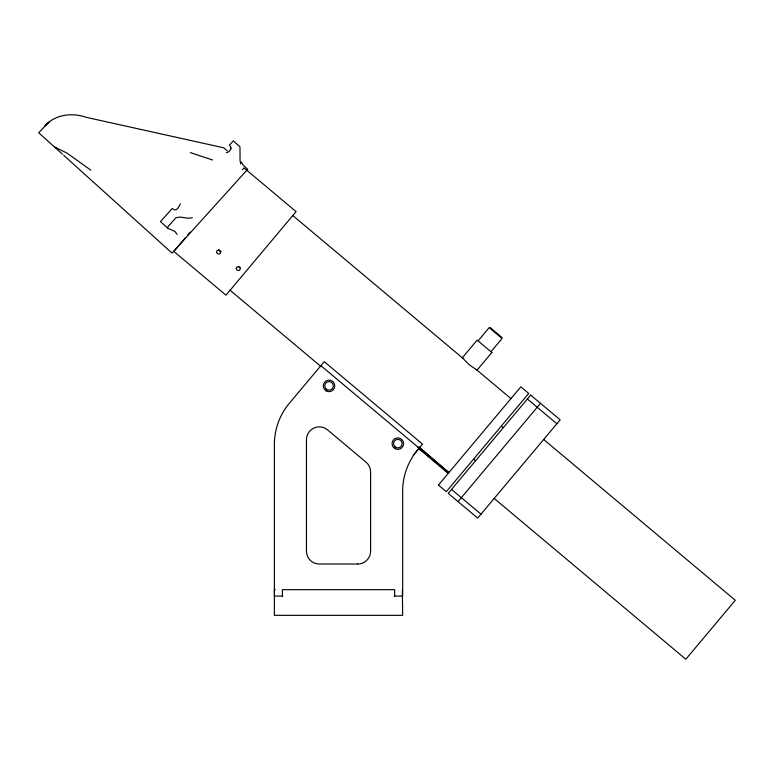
<?xml version="1.0" encoding="UTF-8"?>
<svg xmlns="http://www.w3.org/2000/svg" width="774" height="774" viewBox="0 0 774 774"><rect width="100%" height="100%" fill="white"/><g stroke="black" fill="none" stroke-linecap="round" stroke-linejoin="round"><path stroke-width="1.16" d="M180.332 203.775C179.152 206.89 176.017 212.608 172.292 208.458L160.441 221.596L168.006 228.407L174.905 231.397L177.13 234.445M226.424 152.71C229.704 152.178 232.897 147.931 229.472 145.144L233.332 140.858L239.998 146.876L240.046 160.528L240.724 164.011M230.526 149.605L230.816 147.776M185.46 237.686L173.898 251.463L225.989 295.165L296.074 211.631L243.994 167.929L242.456 169.767M187.782 234.919L190.104 232.152M478.061 340.889L489.197 327.625L502.103 338.461L490.968 351.725M413.229 455.218L422.536 444.131L324.258 361.671L289.389 403.215A64.145 64.145 0 0 0 274.383 444.45L274.383 596.086L282.781 596.086M458.034 501.61L540.504 403.331M45.55 125.146L48.917 122.166L38.7 132.722L62.375 154.103M44.418 126.346C54.577 114.562 71.885 112.249 86.049 117.29L223.802 147.815L227.285 150.901M192.291 217.649C186.815 219.526 180.71 215.491 175.795 217.987L167.794 226.84L167.726 228.166M275.283 589.672L274.422 589.672L274.393 615.33L402.664 615.33L402.354 589.672M394.285 596.086L402.673 596.086L402.673 491.142A64.145 64.145 0 0 1 417.679 449.907M190.288 152.604L212.618 160.005M56.56 148.531L54.635 147.108L66.893 153.02L90.771 170.116M490.097 327.547L502.026 337.551M527.375 399.016L556.854 423.755M292.611 215.395L463.055 358.41M475.952 369.237L510.966 398.61M543.667 439.477L735.3 600.285L685.822 659.245L494.189 498.446M419.392 447.875L448.872 472.614L418.802 446.704M320.891 365.676L419.169 448.136M418.066 447.585L448.465 473.098M229.907 290.115L321.123 366.653M418.782 448.601L448.262 473.34M451.513 489.429L480.993 514.168M63.632 155.235L172.022 253.088L247.661 169.312L243.046 164.949L241.333 161.969M394.663 596.086L394.663 589.672L282.394 589.672L282.394 596.086M221.151 251.327A2.08 1.8 40 0 1 218.897 249.431M240.288 267.756A2.08 1.8 40 0 1 238.702 266.42M475.4 460.665A21.614 15.287 -50 0 1 474.094 459.359M501.678 426.474A21.614 15.287 -50 0 1 503.197 427.538M491.877 352.489L477.084 370.136L469.102 364.68L462.349 357.762L477.152 340.134L491.877 352.489M438.442 485.046L446.25 491.703L528.7 393.444L520.834 386.845L438.394 485.104M530.674 395.088L448.214 493.357L477.693 518.096L560.153 419.827L530.674 395.088M357.772 564.014L319.285 564.014A12.829 12.829 0 0 1 306.456 551.185L306.456 439.69A12.829 12.829 0 0 1 327.528 429.86L366.015 462.155A12.829 12.829 0 0 1 370.601 471.985L370.601 551.185A12.829 12.829 0 0 1 357.772 564.014M216.778 252.634A2.08 1.8 40 0 0 220.164 253.446A2.08 1.8 40 0 0 218.781 250.244A2.08 1.8 40 0 0 216.778 252.634M236.283 268.626A2.08 1.8 40 0 0 239.466 270.252A2.08 1.8 40 0 0 238.934 266.924A2.08 1.8 40 0 0 236.283 268.626M395.088 446.898A4.267 4.267 0 0 0 402.025 444.373A4.267 4.267 0 0 0 396.365 439.622A4.267 4.267 0 0 0 395.088 446.898M326.299 389.177A4.267 4.267 0 0 0 333.236 386.652A4.267 4.267 0 0 0 327.576 381.901A4.267 4.267 0 0 0 326.299 389.177M326.154 390.909A5.776 5.776 0 0 0 334.813 385.907A5.776 5.776 0 0 0 326.154 380.905A5.776 5.776 0 0 0 326.154 390.909M394.943 448.63A5.776 5.776 0 0 0 403.602 443.637A5.776 5.776 0 0 0 394.943 438.635A5.776 5.776 0 0 0 394.943 448.63"/></g></svg>
